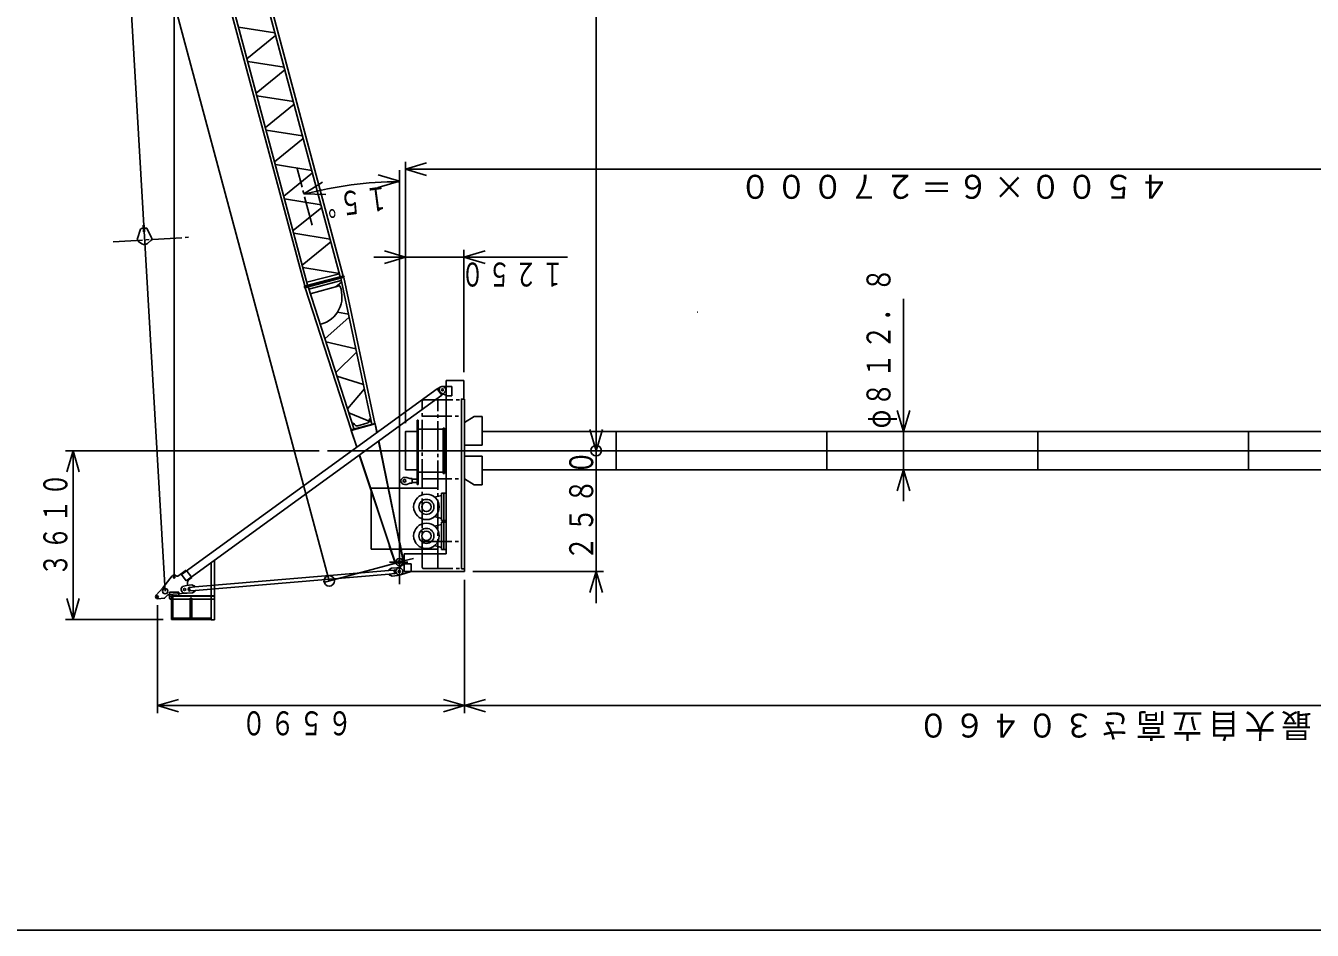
# Model space of a CAD drawing. Units: millimetres, scale not verified. Extents: x -41641 to 29787, y -88892 to 19460.
# Drawn here: x -17813 to 9655, y -19205 to 113 of the extents above; entities that cross this region are included whole.
import ezdxf

# ---------------------------------------------------------------- set-up
doc = ezdxf.new("R2010")
doc.units = ezdxf.units.MM
doc.header["$LTSCALE"] = 70
doc.linetypes.add('CHAIN2', pattern=[12, 9, -1, 1, -1])
for name, color, linetype in [('0-0_L-1-1', 4, 'Continuous'), ('0-6_L-3-1', 4, 'CHAIN2'), ('1-2_NTEXT', 7, 'Continuous')]:
    doc.layers.add(name, color=color, linetype=linetype)
doc.styles.add('ＭＳ ゴシック', font='')
doc.styles.get('ＭＳ ゴシック').set_extended_font_data('MS Gothic')

msp = doc.modelspace()

# ---------------------------------------------------------------- linework, layer by layer
at = {"layer": '0-0_L-1-1'}
for p, q in [((-14835.6, -11962.04), (-16280.35, 12710.1)), ((-14643.23, -11665.35), (-14643.23, 6867.71)), ((-5634.86, -8962.04), (-5634.86, 7037.96)), ((-11332.3, -11743.25), (-16155.98, 6251.49)), ((-11095.83, -5247.87), (-12694.4, 718.09)), ((-11032.86, -5231.71), (-12631.62, 734.91)), ((-11856.23, -5443.02), (-13452.65, 514.92)), ((-11793.45, -5426.19), (-13389.87, 531.74)), ((-13270.28, 85.43), (-12491.5, -39.14)), ((-13088.62, -592.54), (-12476.46, -95.28)), ((-13073.58, -648.68), (-12294.8, -773.24)), ((-12891.92, -1326.64), (-12279.76, -829.38)), ((-12876.87, -1382.78), (-12098.1, -1507.35)), ((-12695.21, -2060.75), (-12083.06, -1563.48)), ((-12680.17, -2116.88), (-11901.4, -2241.45)), ((-12498.51, -2794.85), (-11886.35, -2297.59)), ((-12483.47, -2850.99), (-11704.69, -2975.55)), ((-9835.6, -11718.28), (-9835.6, -2972.55)), ((-9705.6, -8375.64), (-9705.6, -2792.2)), ((-9705.6, -2949.7), (-9255.6, -2814.7)), ((-9705.6, -2949.7), (17294.4, -2949.7)), ((-9705.6, -2949.7), (-9255.6, -3084.7)), ((-12301.81, -3528.95), (-11689.65, -3031.69)), ((-11875.23, -3477.18), (-11475.53, -3230.26)), ((-10285.6, -3073.54), (-9835.6, -3208.54)), ((-10285.6, -3343.54), (-9835.6, -3208.54)), ((-11875.23, -3477.18), (-11405.62, -3491.06)), ((-12286.77, -3585.09), (-11507.99, -3709.66)), ((-12105.11, -4263.06), (-11492.95, -3765.79)), ((-15427.56, -4434.07), (-15359.73, -4230.77)), ((-15337.48, -4213.73), (-15300.47, -4211.56)), ((-15304.27, -4146.67), (-15282.31, -4145.39)), ((-15296.09, -4286.43), (-15304.27, -4146.67)), ((-15296.09, -4286.43), (-15274.12, -4285.15)), ((-15274.12, -4285.15), (-15282.31, -4145.39)), ((-15278.51, -4210.27), (-15241.5, -4208.11)), ((-15126.32, -4416.43), (-15217.41, -4222.44)), ((-12090.06, -4319.2), (-11311.29, -4443.76)), ((-15408.06, -4491.37), (-15330.73, -4543.44)), ((-15209.72, -4536.35), (-15139, -4475.61)), ((-11908.4, -4997.16), (-11296.25, -4499.9)), ((-9705.6, -8375.64), (-9705.6, -4669.35)), ((-8455.6, -7282.04), (-8455.6, -4669.35)), ((-10380.6, -4826.85), (-6248.54, -4826.85)), ((-10155.6, -4691.85), (-9705.6, -4826.85)), ((-10155.6, -4961.85), (-9705.6, -4826.85)), ((-8455.6, -4826.85), (-8005.6, -4691.85)), ((-8455.6, -4826.85), (-8005.6, -4961.85)), ((-11893.36, -5053.3), (-11114.59, -5177.86)), ((-11810.07, -5364.15), (-11112.67, -5185)), ((-11861.78, -5460.96), (-11865.92, -5445.5)), ((-11865.73, -5445.56), (-11023.04, -5229.08)), ((-11855.28, -5485.21), (-11861.78, -5460.96)), ((-11861.75, -5461.06), (-11019.06, -5244.58)), ((-11855.28, -5485.21), (-11014.92, -5260.03)), ((-10863.8, -8518.97), (-11845.62, -5482.62)), ((-10799.57, -8506.33), (-11782.75, -5465.77)), ((-11767.35, -5513.41), (-11076.97, -5328.42)), ((-11741.47, -5610), (-11119.57, -5443.37)), ((-11720.05, -5448.97), (-11730.3, -5410.7)), ((-11193.91, -5463.29), (-11070.12, -5360.43)), ((-11150.15, -5296.27), (-11158.79, -5264.03)), ((-11158.63, -5263.99), (-11023.01, -5229.18)), ((-10420.25, -8396.69), (-11087.45, -5279.47)), ((-10356.69, -8383.09), (-11024.58, -5262.62)), ((-11019.04, -5244.68), (-11023.18, -5229.23)), ((-11014.92, -5260.03), (-11019.04, -5244.68)), ((927.09, -10043.44), (927.09, -5716.97)), ((-11155.01, -6000.41), (-10923.71, -6044.47)), ((-11425.46, -6570.71), (-10910.16, -6107.76)), ((-11404.49, -6635.59), (-10765.12, -6785.41)), ((-11192.45, -7291.34), (-10750.05, -6855.85)), ((-11167.9, -7367.24), (-10601.04, -7552.02)), ((-14487.69, -11607.25), (-9028.06, -7641.64)), ((-10942.28, -8065), (-10582.59, -7638.21)), ((-9028.06, -7641.64), (-8947.9, -7599.94)), ((-8930.97, -7775.3), (-9028.06, -7641.64)), ((-8915.6, -7592.04), (-8715.6, -7592.04)), ((-8835.6, -7462.04), (-8455.6, -7462.04)), ((-8835.6, -11162.04), (-8835.6, -7462.04)), ((-8715.6, -7792.04), (-8715.6, -7592.04)), ((-8455.6, -7859.84), (-8455.6, -7462.04)), ((-14390.6, -11740.91), (-8930.97, -7775.3)), ((-8947.56, -7724.32), (-8815.6, -7792.04)), ((-8930.97, -7775.3), (-8866.53, -7711.97)), ((-8815.6, -7792.04), (-8715.6, -7792.04)), ((-8445.6, -11542.04), (-8445.6, -7859.84)), ((-10912.93, -8155.75), (-10429.53, -8353.32)), ((-8445.6, -8362.04), (-8235.6, -8232.04)), ((-8235.6, -8232.04), (-8065.6, -8232.04)), ((-8065.6, -8842.04), (-8065.6, -8232.04)), ((927.09, -8555.64), (792.09, -8105.64)), ((927.09, -8555.64), (1062.09, -8105.64)), ((-10868.63, -8520.26), (-10351.86, -8381.79)), ((-10866.56, -8527.99), (-10349.79, -8389.52)), ((-10839.44, -8383.03), (-10806.8, -8374.28)), ((-10805.51, -8379.11), (-10806.8, -8374.28)), ((-10719.78, -8428.61), (-10526.59, -8376.85)), ((-10478.39, -8286.29), (-10445.75, -8277.54)), ((-10477.1, -8291.12), (-10478.39, -8286.29)), ((-10316.83, -8577.74), (-10355.08, -8390.94)), ((-10349.79, -8389.52), (-10351.86, -8381.79)), ((-10312.34, -8574.48), (-10350.22, -8389.72)), ((-9455.6, -9682.04), (-9455.6, -8312.04)), ((-9455.6, -8312.04), (-9430.6, -8312.04)), ((-9430.6, -9682.04), (-9430.6, -8312.04)), ((-9430.6, -8504.84), (-8900.6, -8504.84)), ((-8900.6, -9446.04), (-8900.6, -8478.04)), ((-8900.6, -8478.04), (-8868.6, -8478.04)), ((-8868.6, -9446.04), (-8868.6, -8478.04)), ((-5634.86, -8962.04), (-5769.86, -8512.04)), ((-5634.86, -12217.04), (-5634.86, -8287.04)), ((-5634.86, -8962.04), (-5499.86, -8512.04)), ((-10866.56, -8527.99), (-10868.63, -8520.26)), ((-10745.9, -8889.4), (-10866.56, -8527.99)), ((-10741.54, -8886.22), (-10861.27, -8526.57)), ((-10802.82, -8717.96), (-10797.98, -8716.67)), ((-9755.21, -11320.5), (-10280.44, -8755.48)), ((-9830.11, -10926.46), (-10275.91, -8752.19)), ((-8065.6, -8555.64), (-5205.6, -8555.64)), ((-5205.6, -9368.44), (-5205.6, -8555.64)), ((-5205.6, -8555.64), (-705.6, -8555.64)), ((-705.6, -9368.44), (-705.6, -8555.64)), ((-705.6, -8555.64), (3794.4, -8555.64)), ((3794.4, -9368.44), (3794.4, -8555.64)), ((3794.4, -8555.64), (8294.4, -8555.64)), ((8294.4, -9368.44), (8294.4, -8555.64)), ((8294.4, -8555.64), (12794.4, -8555.64)), ((-16960.64, -8962.04), (-11546.22, -8962.04)), ((-16938.14, -9412.04), (-16803.14, -8962.04)), ((-16803.14, -12567.04), (-16803.14, -8962.04)), ((-16668.14, -9412.04), (-16803.14, -8962.04)), ((-11366.22, -8962.04), (24584.47, -8962.04)), ((-10048.15, -10984.88), (-10691.04, -9053.73)), ((-9916.74, -11363.78), (-10686.8, -9050.65)), ((-8445.6, -8842.04), (-8065.6, -8842.04)), ((-8445.6, -9082.04), (-8065.6, -9082.04)), ((-8065.6, -9692.04), (-8065.6, -9082.04)), ((-9725.6, -9532.04), (-9675.6, -9532.04)), ((-9705.6, -9368.44), (-9455.6, -9368.44)), ((-9675.6, -9532.04), (-9608.86, -9555.88)), ((-9602.13, -9557.04), (-9565.6, -9557.04)), ((-9565.6, -9657.04), (-9565.6, -9557.04)), ((-9565.6, -9571.04), (-9455.6, -9571.04)), ((-9430.6, -9419.24), (-8900.6, -9419.24)), ((-8900.6, -9446.04), (-8868.6, -9446.04)), ((-8445.6, -9562.04), (-8235.6, -9692.04)), ((-8065.6, -9368.44), (-5205.6, -9368.44)), ((-5205.6, -9368.44), (-705.6, -9368.44)), ((-705.6, -9368.44), (3794.4, -9368.44)), ((792.09, -9818.44), (927.09, -9368.44)), ((1062.09, -9818.44), (927.09, -9368.44)), ((3794.4, -9368.44), (8294.4, -9368.44)), ((8294.4, -9368.44), (12794.4, -9368.44)), ((-10435.6, -9762.04), (-9010.6, -9762.04)), ((-10435.6, -11062.04), (-10435.6, -9762.04)), ((-9725.6, -9682.04), (-9675.6, -9682.04)), ((-9675.6, -9682.04), (-9608.86, -9658.21)), ((-9602.13, -9657.04), (-9565.6, -9657.04)), ((-9565.6, -9643.04), (-9455.6, -9643.04)), ((-9455.6, -9682.04), (-9430.6, -9682.04)), ((-8935.6, -9869.04), (-8835.6, -9869.04)), ((-8935.6, -10455.04), (-8935.6, -9869.04)), ((-8885.6, -10455.04), (-8885.6, -9869.04)), ((-8235.6, -9692.04), (-8065.6, -9692.04)), ((-9082.18, -9953.51), (-8935.6, -9917.04)), ((-9082.18, -10370.57), (-8935.6, -10407.04)), ((-9082.18, -10573.51), (-8935.6, -10537.04)), ((-8935.6, -10455.04), (-8835.6, -10455.04)), ((-8935.6, -10489.04), (-8835.6, -10489.04)), ((-8935.6, -11075.04), (-8935.6, -10489.04)), ((-8885.6, -11075.04), (-8885.6, -10489.04)), ((-10052.02, -10985.92), (-10043.31, -10983.59)), ((-9925.28, -11366.63), (-10052.02, -10985.92)), ((-9834.95, -10927.76), (-9826.24, -10925.42)), ((-9745.64, -11318.49), (-9826.24, -10925.42)), ((-10435.6, -11062.04), (-9010.6, -11062.04)), ((-9735.6, -11162.04), (-8835.6, -11162.04)), ((-9735.6, -11542.04), (-9735.6, -11162.04)), ((-9082.18, -10990.57), (-8935.6, -11027.04)), ((-8935.6, -11075.04), (-8835.6, -11075.04)), ((-14562.64, -11640.18), (-14384.64, -11510.89)), ((-14267.1, -11672.71), (-14384.64, -11510.89)), ((-14203.77, -11870.69), (-10058.02, -11522.44)), ((-13850.6, -12572.04), (-13850.6, -11348.68)), ((-13785.6, -12572.04), (-13785.6, -11301.46)), ((-11457.23, -11776.74), (-9835.6, -11342.04)), ((-10059.43, -11505.65), (-10002.15, -11470.73)), ((-10057.88, -11524.09), (-10059.43, -11505.65)), ((-10057.88, -11524.09), (-9943.29, -11514.46)), ((-10002.15, -11470.73), (-9892.54, -11461.53)), ((-9936.39, -11596.5), (-9944.07, -11505.17)), ((-9937.18, -11587.2), (-9943.29, -11514.46)), ((-9943.16, -11515.95), (-9938.68, -11515.58)), ((-9925.45, -11366.12), (-9908.04, -11361.45)), ((-9892.54, -11461.53), (-9828.77, -11467.35)), ((-9878.16, -11480.29), (-9735.6, -11382.04)), ((-9763.15, -11322.63), (-9745.75, -11317.97)), ((-9735.6, -11382.04), (-9585.6, -11382.04)), ((-9585.6, -11542.04), (-9585.6, -11382.04)), ((-8510.6, -11483.44), (-8445.6, -11483.44)), ((-14885.55, -11893.27), (-14682.58, -11634.49)), ((-14390.6, -11740.91), (-14487.69, -11607.25)), ((-14351.42, -11835.96), (-14355.98, -11802.3)), ((-14315.65, -11707.97), (-14267.1, -11672.71)), ((-14197.38, -11946.72), (-10051.63, -11598.47)), ((-10051.77, -11596.83), (-9937.18, -11587.2)), ((-10050.22, -11615.26), (-10051.77, -11596.83)), ((-10050.22, -11615.26), (-9987.92, -11640.14)), ((-9987.92, -11640.14), (-9878.31, -11630.93)), ((-9878.31, -11630.93), (-9816.41, -11614.55)), ((-9813.1, -11613.59), (-9585.6, -11542.04)), ((-9735.6, -11542.04), (-8445.6, -11542.04)), ((-8445.6, -14565.22), (-8445.6, -11722.04)), ((-8445.6, -14565.22), (-8445.6, -11722.04)), ((-8265.6, -11542.04), (-5477.36, -11542.04)), ((-5769.86, -11992.04), (-5634.86, -11542.04)), ((-5499.86, -11992.04), (-5634.86, -11542.04)), ((-15030.36, -12048.93), (-14885.55, -11893.27)), ((-14841.74, -12108.08), (-14792.95, -12053.62)), ((-14760.08, -12037.18), (-14391.94, -12004.86)), ((-14745.6, -12112.04), (-14745.6, -11982.04)), ((-14745.6, -11982.04), (-14545.6, -11982.04)), ((-14745.6, -12067.04), (-13780.6, -12067.04)), ((-14699.2, -12062.04), (-13785.6, -12062.04)), ((-14699.2, -12567.04), (-14699.2, -12067.04)), ((-14672, -12566.04), (-14672, -12067.04)), ((-14545.6, -12062.04), (-14545.6, -11982.04)), ((-14439, -11854.5), (-14377.1, -11838.12)), ((-14316.74, -11953.47), (-14322.6, -11883.71)), ((-14322.24, -11883.8), (-14317.75, -11883.42)), ((-14310.99, -11963.96), (-14318.66, -11872.63)), ((-14317.89, -11881.81), (-14203.64, -11872.22)), ((-14316.74, -11953.47), (-14312.25, -11953.09)), ((-14311.78, -11954.56), (-14197.53, -11944.96)), ((-14253.26, -11998.31), (-14195.98, -11963.39)), ((-14203.64, -11872.22), (-14205.19, -11853.78)), ((-14195.98, -11963.39), (-14197.53, -11944.96)), ((-13785.6, -12067.04), (-13785.6, -12062.04)), ((-13780.6, -12132.04), (-13780.6, -12067.04)), ((-16803.14, -12567.04), (-16938.14, -12117.04)), ((-16803.14, -12567.04), (-16668.14, -12117.04)), ((-14997.42, -14565.22), (-14997.42, -12259.58)), ((-14994.26, -12124.47), (-14855.23, -12114.69)), ((-14745.6, -12112.04), (-14725.6, -12132.04)), ((-14725.6, -12132.04), (-14699.2, -12132.04)), ((-14672, -12132.04), (-14301.6, -12132.04)), ((-14301.6, -12570.04), (-14301.6, -12112.04)), ((-14301.6, -12112.04), (-14269.6, -12112.04)), ((-14269.6, -12570.04), (-14269.6, -12112.04)), ((-14269.6, -12132.04), (-13780.6, -12132.04)), ((-16960.64, -12567.04), (-14879.2, -12567.04)), ((-14699.2, -12567.04), (-14301.6, -12567.04)), ((-14699.2, -12567.04), (-13850.6, -12567.04)), ((-14672, -12539.84), (-13850.6, -12539.84)), ((-14301.6, -12570.04), (-14269.6, -12570.04)), ((-13850.6, -12572.04), (-13785.6, -12572.04)), ((-14997.42, -14407.72), (-14547.42, -14272.72)), ((-8895.6, -14272.72), (-8445.6, -14407.72)), ((-8445.6, -14407.72), (-7995.6, -14272.72)), ((-14997.42, -14407.72), (-8445.6, -14407.72)), ((-14997.42, -14407.72), (-14547.42, -14542.72)), ((-8895.6, -14542.72), (-8445.6, -14407.72)), ((-8445.6, -14407.72), (22005.4, -14407.72)), ((-8445.6, -14407.72), (-7995.6, -14542.72))]:
    msp.add_line(p, q, dxfattribs=at)
for points in [[(-28178.22, -19204.66), (28146.78, -19204.66), (28146.78, 19295.34)], [(-8510.6, -11483.44), (-8510.6, -7859.84), (-8445.6, -7859.84)], [(-9705.6, -9368.44), (-9705.6, -8555.64), (-9455.6, -8555.64)], [(-9937.3, -11585.71), (-9932.82, -11585.33), (-9938.68, -11515.58)], [(-14426.64, -12001.69), (-14362.87, -12007.52), (-14253.26, -11998.31)], [(-14377.1, -11838.12), (-14267.49, -11828.91), (-14205.19, -11853.78)]]:
    msp.add_lwpolyline(points, dxfattribs=at)
for centre, radius in [((-3466.99, -6001.76), 1.2), ((-3466.99, -6001.76), 0.6), ((-8915.6, -7662.04), 23), ((-5634.86, -8962.04), 112.5), ((-9725.6, -9607.04), 27.5), ((-9257.6, -10162.04), 272.5), ((-9257.6, -10162.04), 160), ((-9257.6, -10162.04), 100), ((-9257.6, -10782.04), 272.5), ((-9257.6, -10782.04), 160), ((-9257.6, -10782.04), 100), ((-9835.6, -11342.04), 75), ((-9835.6, -11342.04), 32.5), ((-9835.6, -11542.04), 23), ((-14643.23, -11665.35), 16), ((-11332.3, -11743.25), 112.5), ((-14997.42, -12079.58), 18), ((-14835.6, -11962.04), 56), ((-14419.81, -11927), 23), ((-14419.81, -11927), 23)]:
    msp.add_circle(centre, radius, dxfattribs=at)
for centre, radius, start, end in [((-9835.6, -11096.02), 7877.47, 90, 105.01), ((-15336.02, -4238.69), 25, 93.35, 161.55), ((-15240.04, -4233.06), 25, 25.15, 93.35), ((-15380.13, -4449.9), 50, 161.55, 236.05), ((-15274.87, -4460.49), 100, 236.05, 310.66), ((-15171.57, -4437.68), 50, 310.66, 25.15), ((-11670.15, -5673.72), 610, 285.21, 21.27), ((-11115.69, -5457.86), 15, 21.27, 105), ((-11514.09, -6247.88), 15, 197.92, 285.21), ((-8915.6, -7662.04), 70, 314.5, 242.83), ((-10737.9, -8361), 70, 195, 285), ((-10544.71, -8309.23), 70, 285, 15), ((-9725.6, -9607.04), 75, 90, 270), ((-9602.13, -9537.04), 20, 250.35, 270), ((-9602.13, -9677.04), 20, 90, 109.65), ((-9960.16, -11552.51), 50, 298.38, 71.22), ((-9835.6, -11542.04), 75, 129.37, 274.8), ((-9835.6, -11542.04), 75, 284.82, 84.78), ((-14643.23, -11665.35), 50, 35.99, 141.89), ((-14580.27, -11615.91), 30, 215.99, 305.99), ((-14256.88, -11788.88), 100, 125.99, 187.72), ((-14997.42, -12079.58), 45, 137.07, 274.02), ((-14755.71, -12086.99), 50, 95.02, 138.15), ((-14419.81, -11927), 75, 104.82, 264.78), ((-14294.89, -11916.63), 50, 118.38, 251.22), ((-14856.63, -12094.74), 20, 274.02, 318.15)]:
    msp.add_arc(centre, radius, start, end, dxfattribs=at)
at = {"layer": '0-6_L-3-1'}
for p, q in [((-11695.74, -4146.77), (-12020.47, -2935.37)), ((-15945.29, -4499.75), (-14275.33, -4401.96)), ((-9345.6, -11453.44), (-9345.6, -7901.44)), ((-9320.6, -7876.44), (-8510.6, -7876.44)), ((-9010.6, -11478.44), (-9010.6, -7876.44)), ((-9345.6, -8222.44), (-8510.6, -8222.44)), ((-9345.6, -9562.44), (-8510.6, -9562.44)), ((-9345.6, -10902.44), (-8510.6, -10902.44)), ((-9835.6, -11810.13), (-9835.6, -11258.58)), ((-9745.75, -11317.97), (-9535.07, -11261.52)), ((-10099.47, -11412.75), (-9925.45, -11366.12)), ((-10045.11, -11342.04), (-9651.7, -11342.04)), ((-9908.04, -11361.45), (-9763.15, -11322.63)), ((-9320.6, -11478.44), (-8510.6, -11478.44))]:
    msp.add_line(p, q, dxfattribs=at)
for centre, start, end in [((-9320.6, -7901.44), 90, 180), ((-9320.6, -11453.44), 180, 270)]:
    msp.add_arc(centre, 25, start, end, dxfattribs=at)

# ---------------------------------------------------------------- texts
at = {"layer": '1-2_NTEXT', "char_height": 511.4, "attachment_point": 7, "style": 'ＭＳ ゴシック'}
for s, insert, rotation in [('\\T1.17;\\W0.95;４５００×６＝２７０００', (6618.15, -3062.2), 180), ('\\T1.17;\\W0.7;１５°', (-10102.24, -3299.1), 187.49), ('\\T1.17;\\W0.7;１２５０', (-6316.04, -4935.57), 180), ('\\T1.17;\\W0.75;φ８１２．８', (790.01, -8484.47), 90), ('\\T1.17;\\W0.75;２５８０', (-5688.54, -11309.77), 90), ('\\T1.17;\\W0.7;３６１０', (-16915.64, -11642.04), 90), ('\\T1.17;\\W0.75;６５９０', (-10844.01, -14520.22), 180), ('\\T1.17;\\W0.95;最大自立高さ３０４６０', (9648.65, -14520.22), 180)]:
    msp.add_mtext(s, dxfattribs=dict(at, insert=insert, rotation=rotation))

doc.saveas('drawing.dxf')
